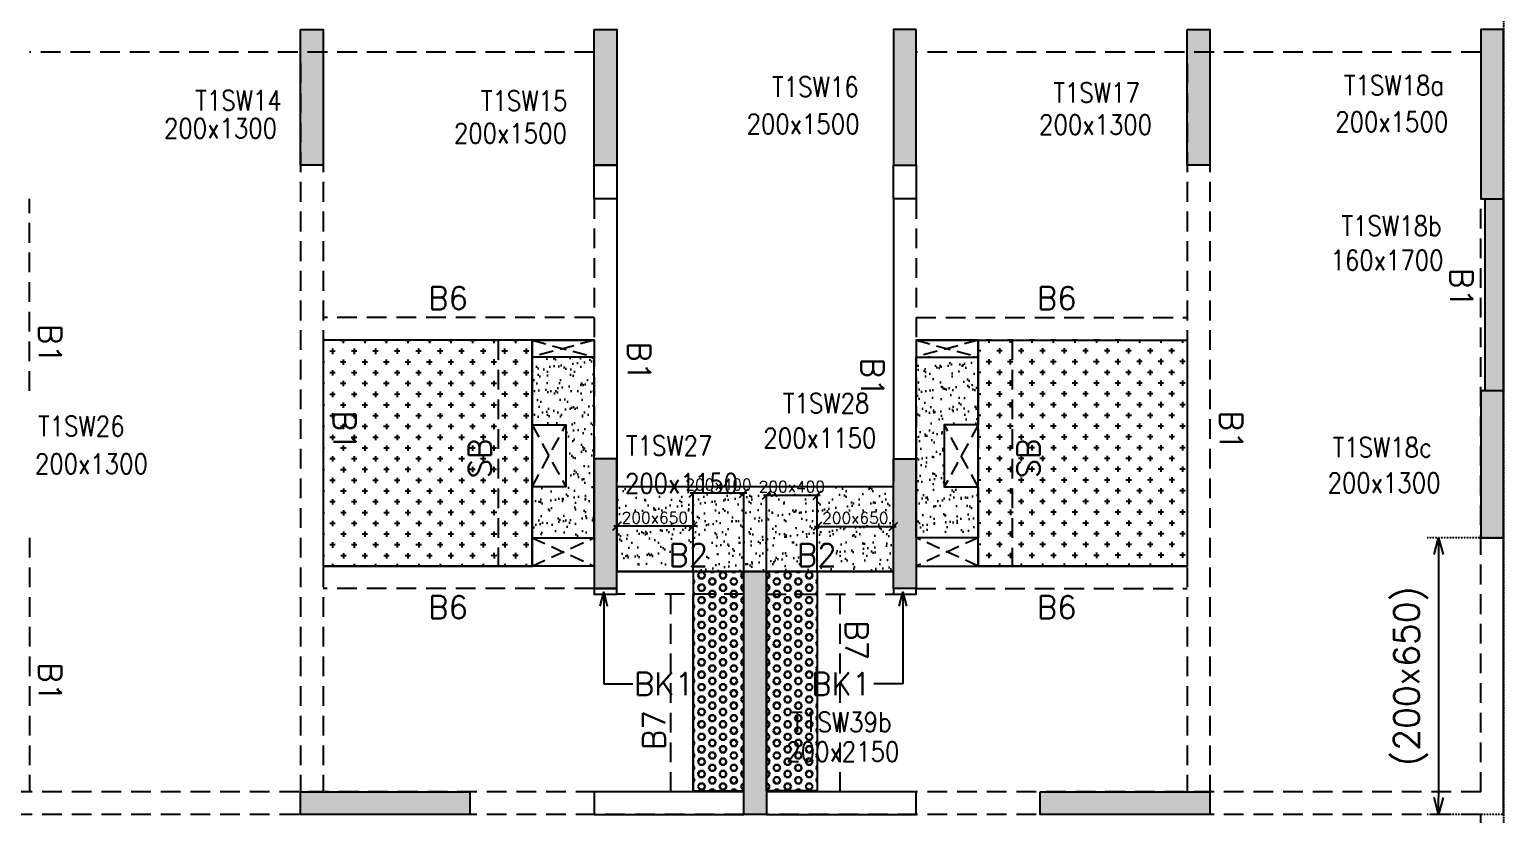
# Model space of a CAD drawing. Header units: millimetres. Extents: x 1078357 to 2594950, y -5122486 to -4636555.
# Drawn here: x 2080410 to 2093461, y -4663859 to -4656909 of the extents above; entities that cross this region are included whole.
import ezdxf

# ---------------------------------------------------------------- set-up
doc = ezdxf.new("R2010")
doc.units = ezdxf.units.MM
doc.header["$PDMODE"] = 35
for name, pattern in [('CONTINOUS', [0]), ('DOT', [0.25, 0, -0.25]), ('HIDDEN', [0.375, 0.25, -0.125]), ('New Retail block$0$CONTINOUS', [0])]:
    doc.linetypes.add(name, pattern=pattern)
doc.layers.get('0').update_dxf_attribs({"lineweight": 0})
doc.layers.get('Defpoints').update_dxf_attribs({"lineweight": 0})
for name, color, linetype, lineweight in [('A-_ANOTDIMA_D-', 6, 'Continuous', 13), ('COL. NO.', 30, 'Continuous', 25), ('COL. SIZE', 7, 'Continuous', 25), ('DIM', 9, 'Continuous', 25), ('HATCH', 8, 'Continuous', 30)]:
    doc.layers.add(name, color=color, linetype=linetype, lineweight=lineweight)
for name, color, linetype in [('B-200x325', 201, 'HIDDEN'), ('DROP SLAB', 8, 'Continuous'), ('EXPANSION JOINT', 10, 'HIDDEN'), ('NON STR. RCC WALL', 6, 'Continuous'), ('S-BEAM', 3, 'HIDDEN'), ('S-BEAM NO.', 6, 'Continuous'), ('S-COLUMN', 1, 'Continuous'), ('S-CUTOUT', 8, 'HIDDEN'), ('S-DIM', 2, 'Continuous'), ('S-SLAB-PROJECTION', 54, 'New Retail block$0$CONTINOUS'), ('SLAB FOLD', 8, 'Continuous')]:
    doc.layers.add(name, color=color, linetype=linetype)
doc.styles.add('Roman', font='romans')
doc.styles.add('ROMANS', font='romans.shx', dxfattribs={"width": 0.85})
doc.dimstyles.new('HARESH', dxfattribs={"dimtxt": 150, "dimasz": 75, "dimexe": 0, "dimexo": 0, "dimgap": 25, "dimtad": 1, "dimdec": 0, "dimdsep": 46, "dimtxsty": 'Roman', "dimblk": 'OBLIQUE', "dimcen": 225, "dimdle": 25, "dimclrd": 2, "dimclre": 2, "dimclrt": 7, "dimadec": 8, "dimazin": 1, "dimtfac": 1, "dimtdec": 0, "dimtmove": 0, "dimatfit": 0, "dimfxl": 1, "dimlwd": -1, "dimlwe": -1, "dimarcsym": 0})
pattern_1 = [(180.03079016, (-1215506.8, 9380796.94), (-95.1987999, -95.3011726), [47.625, -142.875]), (270.03079016, (-1215530.63, 9380820.74), (95.3011726, -95.1987999), [47.625, -142.875])]
pattern_2 = [(180, (2051610.09, -4474904.467), (-7e-15, -54.992613), [31.75, -63.5]), (300, (2051610.09, -4474904.467), (47.625, 27.496307), [31.75, -63.5]), (240, (2051578.34, -4474904.467), (47.625, -27.496307), [31.75, -63.5])]

# ---------------------------------------------------------------- blocks, each defined once
blk = doc.blocks.new('_Open30')
at = {"color": 0, "linetype": 'ByBlock', "lineweight": -2}
for p, q in [((-1, 0.268), (0, 0)), ((0, 0), (-1, -0.268)), ((0, 0), (-1, 0))]:
    blk.add_line(p, q, dxfattribs=at)
blk = doc.blocks.new('*D1587')
at = {"layer": 'Defpoints', "color": 0, "linetype": 'CONTINOUS', "ltscale": 0.5, "transparency": 16777216}
for p in [(2093460, -4661409, 0), (2092886, -4663859), (2093460, -4663859, 0)]:
    blk.add_point(p, dxfattribs=at)
at = {"layer": 'S-DIM', "color": 2, "linetype": 'DOT', "ltscale": 0.5, "transparency": 16777216}
for p, q in [((2093460, -4661409), (2092786, -4661409)), ((2093460, -4663859), (2092786, -4663859))]:
    blk.add_line(p, q, dxfattribs=at)
at = {"layer": 'S-DIM', "color": 2, "linetype": 'CONTINOUS', "ltscale": 0.5, "transparency": 16777216}
blk.add_line((2092886, -4661559), (2092886, -4663709), dxfattribs=at)
at = {"layer": 'S-DIM', "color": 2, "linetype": 'CONTINOUS', "ltscale": 0.5, "transparency": 16777216, "xscale": 150, "yscale": 150, "zscale": 150}
for p, rotation in [((2092886, -4661409), 90), ((2092886, -4663859), 270)]:
    blk.add_blockref('_Open30', p, dxfattribs=dict(at, rotation=rotation))
at = {"layer": 'S-DIM', "color": 7, "linetype": 'CONTINOUS', "ltscale": 0.5, "transparency": 16777216, "insert": (2092640, -4662634), "char_height": 225, "attachment_point": 5, "rotation": 90, "style": 'Roman'}
blk.add_mtext('(200x650)', dxfattribs=at)
blk = doc.blocks.new('_Oblique')
at = {"color": 0, "linetype": 'ByBlock', "lineweight": -2}
blk.add_line((-0.5, -0.5), (0.5, 0.5), dxfattribs=at)
blk = doc.blocks.new('*D1483')
at = {"layer": 'Defpoints', "color": 0, "ltscale": 700, "transparency": 16777216}
for p in [(2086285, -4661014), (2086285, -4661709, 0), (2086735, -4661709, 0)]:
    blk.add_point(p, dxfattribs=at)
at = {"layer": 'DIM', "color": 2, "ltscale": 700, "transparency": 16777216}
for p, q in [((2086760, -4661014), (2086260, -4661014)), ((2086285, -4661709), (2086285, -4661014)), ((2086735, -4661709), (2086735, -4661014))]:
    blk.add_line(p, q, dxfattribs=at)
at = {"layer": 'DIM', "color": 2, "ltscale": 700, "transparency": 16777216, "xscale": 75, "yscale": 75, "zscale": 75, "rotation": 180}
blk.add_blockref('_Oblique', (2086285, -4661014), dxfattribs=at)
at = {"layer": 'DIM', "color": 2, "ltscale": 700, "transparency": 16777216, "xscale": 75, "yscale": 75, "zscale": 75}
blk.add_blockref('_Oblique', (2086735, -4661014), dxfattribs=at)
at = {"layer": 'DIM', "color": 7, "ltscale": 700, "transparency": 16777216, "insert": (2086510, -4660939), "char_height": 150, "attachment_point": 5, "style": 'Roman'}
blk.add_mtext('{\\H0.666667x;200x400}', dxfattribs=at)
blk = doc.blocks.new('*D1484')
at = {"layer": 'Defpoints', "color": 0, "ltscale": 700, "transparency": 16777216}
for p in [(2085610, -4661307), (2085610, -4661709, 0), (2086285, -4661709, 0)]:
    blk.add_point(p, dxfattribs=at)
at = {"layer": 'DIM', "color": 2, "ltscale": 700, "transparency": 16777216}
for p, q in [((2086310, -4661307), (2085585, -4661307)), ((2085610, -4661709), (2085610, -4661307)), ((2086285, -4661709), (2086285, -4661307))]:
    blk.add_line(p, q, dxfattribs=at)
at = {"layer": 'DIM', "color": 2, "ltscale": 700, "transparency": 16777216, "xscale": 75, "yscale": 75, "zscale": 75, "rotation": 180}
blk.add_blockref('_Oblique', (2085610, -4661307), dxfattribs=at)
at = {"layer": 'DIM', "color": 2, "ltscale": 700, "transparency": 16777216, "xscale": 75, "yscale": 75, "zscale": 75}
blk.add_blockref('_Oblique', (2086285, -4661307), dxfattribs=at)
at = {"layer": 'DIM', "color": 7, "ltscale": 700, "transparency": 16777216, "insert": (2085947, -4661232), "char_height": 150, "attachment_point": 5, "style": 'Roman'}
blk.add_mtext('{\\H0.666667x;200x650}', dxfattribs=at)
blk = doc.blocks.new('*D1485')
at = {"layer": 'Defpoints', "color": 0, "ltscale": 700, "transparency": 16777216}
for p in [(2087385, -4661032), (2086935, -4661709, 0), (2087385, -4661709, 0)]:
    blk.add_point(p, dxfattribs=at)
at = {"layer": 'DIM', "color": 2, "ltscale": 700, "transparency": 16777216}
for p, q in [((2086910, -4661032), (2087410, -4661032)), ((2086935, -4661709), (2086935, -4661032)), ((2087385, -4661709), (2087385, -4661032))]:
    blk.add_line(p, q, dxfattribs=at)
at = {"layer": 'DIM', "color": 2, "ltscale": 700, "transparency": 16777216, "xscale": 75, "yscale": 75, "zscale": 75, "rotation": 180}
blk.add_blockref('_Oblique', (2086935, -4661032), dxfattribs=at)
at = {"layer": 'DIM', "color": 2, "ltscale": 700, "transparency": 16777216, "xscale": 75, "yscale": 75, "zscale": 75}
blk.add_blockref('_Oblique', (2087385, -4661032), dxfattribs=at)
at = {"layer": 'DIM', "color": 7, "ltscale": 700, "transparency": 16777216, "insert": (2087160, -4660957), "char_height": 150, "attachment_point": 5, "style": 'Roman'}
blk.add_mtext('{\\H0.666667x;200x400}', dxfattribs=at)
blk = doc.blocks.new('*D1486')
at = {"layer": 'Defpoints', "color": 0, "ltscale": 700, "transparency": 16777216}
for p in [(2088060, -4661309), (2087385, -4661709, 0), (2088060, -4661709, 0)]:
    blk.add_point(p, dxfattribs=at)
at = {"layer": 'DIM', "color": 2, "ltscale": 700, "transparency": 16777216}
for p, q in [((2087360, -4661309), (2088085, -4661309)), ((2087385, -4661709), (2087385, -4661309)), ((2088060, -4661709), (2088060, -4661309))]:
    blk.add_line(p, q, dxfattribs=at)
at = {"layer": 'DIM', "color": 2, "ltscale": 700, "transparency": 16777216, "xscale": 75, "yscale": 75, "zscale": 75, "rotation": 180}
blk.add_blockref('_Oblique', (2087385, -4661309), dxfattribs=at)
at = {"layer": 'DIM', "color": 2, "ltscale": 700, "transparency": 16777216, "xscale": 75, "yscale": 75, "zscale": 75}
blk.add_blockref('_Oblique', (2088060, -4661309), dxfattribs=at)
at = {"layer": 'DIM', "color": 7, "ltscale": 700, "transparency": 16777216, "insert": (2087722, -4661234), "char_height": 150, "attachment_point": 5, "style": 'Roman'}
blk.add_mtext('{\\H0.666667x;200x650}', dxfattribs=at)
blk = doc.blocks.new('G$CD63B60BD')
at = {"layer": 'COL. NO.', "linetype": 'Continuous', "style": 'ROMANS', "width": 0.85}
for s, p in [('T1SW16', (38076, 15305, -320)), ('T1SW17', (40566, 15253, -320)), ('T1SW18a', (43138, 15318, 0)), ('T1SW14', (32968, 15184, -270)), ('T1SW15', (35497, 15181, -320)), ('T1SW18b', (43117, 14074, 0)), ('T1SW28', (38171, 12503, -320)), ('T1SW26', (31577, 12301, -320)), ('T1SW27', (36781, 12127, -320)), ('T1SW18c', (43038, 12113, 0)), ('T1SW39b', (38247, 9681, -320))]:
    blk.add_text(s, height=175, dxfattribs=at).set_placement(p)
at = {"layer": 'COL. SIZE', "linetype": 'Continuous', "style": 'ROMANS', "width": 0.85}
for s, p in [('200x1500', (37849, 14976, -320)), ('200x1300', (40439, 14970, -320)), ('200x1500', (43061, 14995, 0)), ('200x1300', (32691, 14937, -320)), ('200x1500', (35258, 14894, -320)), ('160x1700', (43019, 13770, 0)), ('200x1150', (37998, 12195, -320)), ('200x1300', (31548, 11967, -320)), ('200x1150', (36772, 11794, -320)), ('200x1300', (42993, 11799, 0)), ('200x2150', (38201, 9419, -320))]:
    blk.add_text(s, height=175, dxfattribs=at).set_placement(p)

msp = doc.modelspace()

# ---------------------------------------------------------------- hatches: boundary and pattern name
at = {"layer": 'DROP SLAB'}
h = msp.add_hatch(dxfattribs=at)
h.set_pattern_fill('CROSS', color=8, scale=15, angle=0.03079)
h.set_pattern_definition(pattern_1)
h.paths.add_polyline_path([(2084859.8, -4659659.7), (2083009.9, -4659659.8), (2083009.9, -4661659.7), (2084859.8, -4661659.5)])
h = msp.add_hatch(dxfattribs=at)
h.set_pattern_fill('CROSS', color=8, scale=15, angle=179.96921)
h.set_pattern_definition(pattern_1)
h.paths.add_polyline_path([(2088809.9, -4659659.8), (2090659.9, -4659659.8), (2090659.9, -4661659.6), (2088809.9, -4661659.6)])
at = {"layer": 'HATCH'}
h = msp.add_hatch(dxfattribs=at)
h.set_pattern_fill('AR-SAND', color=8, scale=3, angle=179.97015)
h.set_pattern_definition([(37.47015413, (-4043847.77, 23382718.34), (-4.72361136, 146.8264517), [0, -115.824, 0, -129.54, 0, -123.825]), (7.4701541, (-4043847.77, 23382718.34), (134.9689868, 214.9772528), [0, -62.484, 0, -104.394, 0, -40.005]), (327.47015413, (-4043941.5, 23382718.39), (237.29790347, 0.3075449), [0, -38.1, 0, -137.16, 0, -179.07]), (317.4701541, (-4043941.5, 23382718.39), (229.1017424, 66.759465), [0, -19.05, 0, -89.916, 0, -102.87])])
h.paths.add_polyline_path([(2085409.2, -4659809.4), (2084859.2, -4659809.4), (2084859.2, -4660409.4), (2085159.2, -4660409.4), (2085159.2, -4660959.4), (2084859.2, -4660959.3), (2084859.2, -4661409.4), (2085409.2, -4661409.4)])
h = msp.add_hatch(dxfattribs=at)
h.set_pattern_fill('AR-SAND', color=8, scale=3, angle=179.97015)
h.set_pattern_definition([(37.47015413, (-2946623.06, 18698699.15), (-4.72361136, 146.8264517), [0, -115.824, 0, -129.54, 0, -123.825]), (7.4701541, (-2946623.06, 18698699.15), (134.9689868, 214.9772528), [0, -62.484, 0, -104.394, 0, -40.005]), (327.4701541, (-2946716.78, 18698699.2), (237.2979035, 0.3075449), [0, -38.1, 0, -137.16, 0, -179.07]), (317.4701541, (-2946716.78, 18698699.2), (229.1017424, 66.759465), [0, -19.05, 0, -89.916, 0, -102.87])])
h.paths.add_polyline_path([(2088259.9, -4659809.5), (2088809.9, -4659809.5), (2088809.9, -4660409.5), (2088509.9, -4660409.5), (2088509.9, -4660959.5), (2088809.9, -4660959.4), (2088809.9, -4661409.5), (2088259.9, -4661409.5)])
h = msp.add_hatch(dxfattribs=at)
h.set_pattern_fill('AR-SAND', color=8, scale=3, angle=179.97015)
h.set_pattern_definition([(37.4701541, (-1909348.01, 14014629.87), (-4.72361136, 146.8264517), [0, -115.824, 0, -129.54, 0, -123.825]), (7.4701541, (-1909348.01, 14014629.87), (134.9689868, 214.9772528), [0, -62.484, 0, -104.394, 0, -40.005]), (327.4701541, (-1909441.74, 14014629.92), (237.2979035, 0.3075449), [0, -38.1, 0, -137.16, 0, -179.07]), (317.4701541, (-1909441.74, 14014629.92), (229.1017424, 66.759465), [0, -19.05, 0, -89.916, 0, -102.87])])
h.paths.add_polyline_path([(2088060.2, -4660959.4), (2085610.2, -4660959.4), (2085610.2, -4661709.4), (2088060.2, -4661709.4)])
h = msp.add_hatch(dxfattribs=at)
h.set_pattern_fill('AR-SAND', color=8, scale=3, angle=179.97015)
h.set_pattern_definition([(37.4701541, (-1909347.92, 14014629.87), (-4.72361136, 146.8264517), [0, -115.824, 0, -129.54, 0, -123.825]), (7.4701541, (-1909347.92, 14014629.87), (134.9689868, 214.9772528), [0, -62.484, 0, -104.394, 0, -40.005]), (327.4701541, (-1909441.64, 14014629.92), (237.2979035, 0.3075449), [0, -38.1, 0, -137.16, 0, -179.07]), (317.4701541, (-1909441.64, 14014629.92), (229.1017424, 66.759465), [0, -19.05, 0, -89.916, 0, -102.87])])
h.paths.add_polyline_path([(2088060.3, -4661109.4), (2085610.3, -4661109.4), (2085610.3, -4661709.4), (2088060.3, -4661709.4)])
at = {"layer": 'HATCH', "ltscale": 1000}
h = msp.add_hatch(dxfattribs=at)
h.set_pattern_fill('HEX', color=8, scale=10, angle=180)
h.set_pattern_definition(pattern_2)
h.paths.add_polyline_path([(2086735.1, -4663648.9), (2086285.1, -4663648.9), (2086285.1, -4661709.5), (2086735.1, -4661709.5)])
h = msp.add_hatch(dxfattribs=at)
h.set_pattern_fill('HEX', color=8, scale=10, angle=180)
h.set_pattern_definition(pattern_2)
h.paths.add_polyline_path([(2086935.5, -4663648.9), (2087385.5, -4663648.9), (2087385.5, -4661709.5), (2086935.5, -4661709.5)])
at = {"layer": 'S-COLUMN', "lineweight": 25}
h = msp.add_hatch(color=1, dxfattribs=at)
h.dxf.hatch_style = 1
h.paths.add_polyline_path([(2082809.9, -4658109.6), (2083009.9, -4658109.6), (2083009.9, -4656909.5), (2082809.9, -4656909.5)])
at = {"layer": 'S-COLUMN', "lineweight": 25, "extrusion": (-1.00316e-06, 2.11765e-11, 1)}
h = msp.add_hatch(color=1, dxfattribs=at)
h.dxf.hatch_style = 1
h.paths.add_polyline_path([(2085409.9, -4656909.5), (2085609.9, -4656909.5), (2085609.9, -4658109.5), (2085409.9, -4658109.5)])
at = {"layer": 'S-COLUMN', "lineweight": 25}
h = msp.add_hatch(color=1, dxfattribs=at)
h.dxf.hatch_style = 1
h.paths.add_polyline_path([(2088059.9, -4658109.5), (2088059.9, -4656909.5), (2088259.9, -4656909.5), (2088259.9, -4658109.5)])
h = msp.add_hatch(color=1, dxfattribs=at)
h.dxf.hatch_style = 1
h.paths.add_polyline_path([(2090659.9, -4658109.6), (2090859.9, -4658109.6), (2090859.9, -4656909.5), (2090659.9, -4656909.5)])
h = msp.add_hatch(color=1, dxfattribs=at)
h.dxf.hatch_style = 1
h.paths.add_polyline_path([(2093459.9, -4656909.5), (2093259.9, -4656909.5), (2093259.9, -4658409.5), (2093459.9, -4658409.5)])
at = {"layer": 'S-COLUMN', "lineweight": 25, "extrusion": (1.00316e-06, -2.11765e-11, 1)}
h = msp.add_hatch(color=1, dxfattribs=at)
h.dxf.hatch_style = 1
h.paths.add_polyline_path([(2093459.9, -4660109.5), (2093299.9, -4660109.5), (2093299.9, -4658409.5), (2093459.9, -4658409.5)])
at = {"layer": 'S-COLUMN', "lineweight": 25}
h = msp.add_hatch(color=1, dxfattribs=at)
h.dxf.hatch_style = 1
h.paths.add_polyline_path([(2093259.9, -4661409.5), (2093459.9, -4661409.5), (2093459.9, -4660109.5), (2093259.9, -4660109.5)])
at = {"layer": 'S-COLUMN', "lineweight": 25, "extrusion": (-1.00316e-06, 2.11765e-11, 1)}
h = msp.add_hatch(color=1, dxfattribs=at)
h.dxf.hatch_style = 1
h.paths.add_polyline_path([(2085409.9, -4661859.5), (2085609.9, -4661859.5), (2085609.9, -4660709.5), (2085409.9, -4660709.5)])
at = {"layer": 'S-COLUMN', "lineweight": 25}
h = msp.add_hatch(color=1, dxfattribs=at)
h.dxf.hatch_style = 1
h.paths.add_polyline_path([(2088259.9, -4661859.5), (2088059.9, -4661859.5), (2088059.9, -4660709.5), (2088259.9, -4660709.5)])
h = msp.add_hatch(color=1, dxfattribs=at)
h.dxf.hatch_style = 1
h.paths.add_polyline_path([(2086734.9, -4661709.5), (2086934.9, -4661709.5), (2086934.9, -4663859.5), (2086734.9, -4663859.5)])
h = msp.add_hatch(color=1, dxfattribs=at)
h.dxf.hatch_style = 1
h.paths.add_polyline_path([(2082809.9, -4663659.5), (2084309.9, -4663659.5), (2084309.9, -4663859.5), (2082809.9, -4663859.5)])
h = msp.add_hatch(color=1, dxfattribs=at)
h.dxf.hatch_style = 1
h.paths.add_polyline_path([(2089359.9, -4663659.5), (2090859.9, -4663659.5), (2090859.9, -4663859.5), (2089359.9, -4663859.5)])

# ---------------------------------------------------------------- linework, layer by layer
at = {"layer": 'DROP SLAB', "color": 3, "linetype": 'CONTINOUS', "ltscale": 500, "elevation": 0}
for points in [[(2084859.8, -4659659.7), (2083009.9, -4659659.8), (2083009.9, -4661659.7), (2084859.8, -4661659.5)], [(2084859.5, -4659659.7), (2085409.5, -4659659.7), (2085409.5, -4659809.5), (2084859.5, -4659809.5)], [(2088809.9, -4659659.7), (2088259.9, -4659659.7), (2088259.9, -4659809.5), (2088809.9, -4659809.5)], [(2088809.9, -4659659.8), (2090659.9, -4659659.8), (2090659.9, -4661659.6), (2088809.9, -4661659.6)], [(2084859.8, -4660409.4), (2085159.8, -4660409.4), (2085159.8, -4660959.4), (2084859.8, -4660959.4)], [(2088809.9, -4660409.5), (2088509.9, -4660409.5), (2088509.9, -4660959.5), (2088809.9, -4660959.5)], [(2084859.9, -4661409.5), (2085409.8, -4661409.5), (2085409.8, -4661659.5), (2084859.9, -4661659.5)], [(2088809.9, -4661409.5), (2088260.1, -4661409.5), (2088260.1, -4661659.5), (2088809.9, -4661659.5)]]:
    msp.add_lwpolyline(points, close=True, dxfattribs=at)
at = {"layer": 'EXPANSION JOINT'}
msp.add_line((2093460.2, -4654169.5, 0), (2093460.2, -4674502, 0), dxfattribs=at)
msp.add_line((2093460.2, -4654169.5, 0), (2093460.2, -4674502, 0), dxfattribs=at)
at = {"layer": 'NON STR. RCC WALL', "elevation": 0}
for points in [[(2085609.9, -4658109.4), (2085609.9, -4658409.4), (2085409.9, -4658409.4), (2085409.9, -4658109.4)], [(2088259.9, -4658109.4), (2088259.9, -4658409.4), (2088059.9, -4658409.4), (2088059.9, -4658109.4)], [(2086734.9, -4663660), (2085409.9, -4663659.7), (2085409.9, -4663859.2), (2086734.9, -4663859.5)], [(2088259.9, -4663660), (2086934.9, -4663659.7), (2086934.9, -4663859.2), (2088259.9, -4663859.5)]]:
    msp.add_lwpolyline(points, close=True, dxfattribs=at)
at = {"layer": 'S-BEAM', "linetype": 'HIDDEN', "ltscale": 700}
for p, q in [((2085410.3, -4657109.5, 0), (2080410.3, -4657109.5, 0)), ((2082810.3, -4657209.5, 0), (2082810.3, -4663659.4, 0)), ((2083010.3, -4657209.5, 0), (2083010.3, -4663659.4, 0)), ((2093260.3, -4657109.5, 0), (2088260.3, -4657109.5, 0)), ((2090660.3, -4657209.5, 0), (2090660.3, -4663659.4, 0)), ((2090860.3, -4657209.5, 0), (2090860.3, -4663659.4, 0)), ((2080410.3, -4660109.4, 0), (2080410.3, -4658409.4, 0)), ((2085410.3, -4658409.4, 0), (2085410.3, -4660909.5, 0)), ((2088260.3, -4658409.4, 0), (2088260.3, -4660909.5, 0)), ((2093260.3, -4663659.4, 0), (2093260.3, -4658409.4, 0)), ((2084559.9, -4659659.5, 0), (2084559.9, -4661659.3, 0)), ((2088809.8, -4659660, 0), (2088809.8, -4661659.8, 0)), ((2089109.8, -4659660, 0), (2089109.8, -4661659.8, 0)), ((2080410.3, -4661409.5, 0), (2080410.3, -4663659.4, 0)), ((2086735.3, -4661909.4, 0), (2085610.3, -4661909.4, 0)), ((2086935.3, -4661909.4, 0), (2088060.3, -4661909.4, 0)), ((2086734.9, -4663659.4, 0), (2077809.9, -4663659.4, 0)), ((2093260.3, -4663659.4, 0), (2086934.9, -4663659.4, 0)), ((2086734.9, -4663859.4, 0), (2077809.9, -4663859.4, 0)), ((2093260.3, -4663859.4, 0), (2086934.9, -4663859.4, 0))]:
    msp.add_line(p, q, dxfattribs=at)
at = {"layer": 'S-BEAM', "linetype": 'CONTINOUS', "ltscale": 700}
for p, q in [((2085610.3, -4658409.4, 0), (2085610.3, -4660909.5, 0)), ((2088060.3, -4658409.4, 0), (2088060.3, -4660909.5, 0)), ((2093460.3, -4663859.4, 0), (2093460.3, -4658409.4, 0)), ((2093460.3, -4660909.5, 0), (2093461, -4660909.5, 0)), ((2088060.3, -4661709.4, 0), (2085610.3, -4661709.4, 0))]:
    msp.add_line(p, q, dxfattribs=at)
at = {"layer": 'S-BEAM', "ltscale": 700}
for p, q in [((2085409.9, -4659459.9, 0), (2083009.9, -4659459.8, 0)), ((2088259.9, -4659459.8, 0), (2090659.9, -4659459.8, 0)), ((2093460.3, -4660709.5, 0), (2093461, -4660709.5, 0)), ((2085409.7, -4661859.7, 0), (2083009.9, -4661859.6, 0)), ((2086084.8, -4661909.6, 0), (2086084.8, -4663659.6, 0)), ((2087585, -4661909.6, 0), (2087585, -4663659.6, 0)), ((2088260, -4661859.6, 0), (2090659.9, -4661859.6, 0))]:
    msp.add_line(p, q, dxfattribs=at)
at = {"layer": 'S-BEAM', "linetype": 'Continuous', "ltscale": 700}
for p, q in [((2085409.9, -4659659.9, 0), (2083009.9, -4659659.8, 0)), ((2088259.9, -4659659.8, 0), (2090659.9, -4659659.8, 0)), ((2085409.7, -4661659.7, 0), (2083009.9, -4661659.6, 0)), ((2088260, -4661659.6, 0), (2090659.9, -4661659.6, 0)), ((2086284.8, -4661909.6, 0), (2086284.8, -4663648.9, 0)), ((2087385, -4661909.6, 0), (2087385, -4663648.9, 0))]:
    msp.add_line(p, q, dxfattribs=at)
at = {"layer": 'S-BEAM', "linetype": 'ByBlock', "ltscale": 700}
msp.add_line((2084859.9, -4659659.5, 0), (2084859.9, -4661659.3, 0), dxfattribs=at)
at = {"layer": 'S-BEAM', "linetype": 'HIDDEN', "ltscale": 500}
msp.add_line((2093260.3, -4665859.5, 0), (2093260.3, -4663859.4, 0), dxfattribs=at)
at = {"layer": 'S-BEAM', "linetype": 'Continuous', "ltscale": 700, "elevation": 0}
for points in [[(2085610.4, -4661859.5), (2085410.4, -4661859.5), (2085410.4, -4661909.7), (2085610.4, -4661909.7)], [(2088260.4, -4661859.5), (2088060.4, -4661859.5), (2088060.4, -4661909.7), (2088260.4, -4661909.7)]]:
    msp.add_lwpolyline(points, close=True, dxfattribs=at)
at = {"layer": 'S-COLUMN', "color": 1, "lineweight": 25, "elevation": 0}
for points in [[(2082809.9, -4656909.5), (2083009.9, -4656909.5), (2083009.9, -4658109.6), (2082809.9, -4658109.6)], [(2088259.9, -4656909.5), (2088059.9, -4656909.5), (2088059.9, -4658109.4), (2088259.9, -4658109.4)], [(2090659.9, -4656909.5), (2090859.9, -4656909.5), (2090859.9, -4658109.6), (2090659.9, -4658109.6)], [(2093459.9, -4656909.5), (2093259.9, -4656909.5), (2093259.9, -4658409.5), (2093459.9, -4658409.5)], [(2093259.9, -4661409.5), (2093459.9, -4661409.5), (2093459.9, -4660109.5), (2093259.9, -4660109.5)], [(2088259.9, -4661859.5), (2088059.9, -4661859.5), (2088059.9, -4660709.5), (2088259.9, -4660709.5)], [(2086734.9, -4661709.5), (2086934.9, -4661709.5), (2086934.9, -4663859.5), (2086734.9, -4663859.5)], [(2082809.9, -4663659.5), (2084309.9, -4663659.5), (2084309.9, -4663859.5), (2082809.9, -4663859.5)], [(2089359.9, -4663659.5), (2090859.9, -4663659.5), (2090859.9, -4663859.5), (2089359.9, -4663859.5)]]:
    msp.add_lwpolyline(points, close=True, dxfattribs=at)
at = {"layer": 'S-COLUMN', "color": 1, "lineweight": 25, "extrusion": (-1.00316e-06, 2.11765e-11, 1), "elevation": -2.1}
for points in [[(2085409.9, -4656909.5), (2085609.9, -4656909.5), (2085609.9, -4658109.4), (2085409.9, -4658109.4)], [(2085409.9, -4661859.5), (2085609.9, -4661859.5), (2085609.9, -4660709.5), (2085409.9, -4660709.5)]]:
    msp.add_lwpolyline(points, close=True, dxfattribs=at)
at = {"layer": 'S-COLUMN', "color": 1, "lineweight": 25, "extrusion": (1.00316e-06, -2.11765e-11, 1), "elevation": 2.1}
msp.add_lwpolyline([(2093459.9, -4660109.5), (2093299.9, -4660109.5), (2093299.9, -4658409.5), (2093459.9, -4658409.5)], close=True, dxfattribs=at)
at = {"layer": 'S-CUTOUT', "ltscale": 500}
for p, q in [((2085409.5, -4659659.5, 0), (2084859.5, -4659809.5, 0)), ((2084860.3, -4659659.7, 0), (2085409.5, -4659809.5, 0)), ((2088259.9, -4659659.5, 0), (2088809.9, -4659809.5, 0)), ((2088809.1, -4659659.7, 0), (2088259.9, -4659809.5, 0)), ((2084859.8, -4660409.4, 0), (2085159.8, -4660959.4, 0)), ((2084859.8, -4660959.4, 0), (2085159.8, -4660409.4, 0)), ((2088810, -4660409.5, 0), (2088509.9, -4660959.5, 0)), ((2088810, -4660959.5, 0), (2088509.9, -4660409.5, 0)), ((2084859.9, -4661409.5, 0), (2085409.8, -4661659.5, 0)), ((2084859.9, -4661659.5, 0), (2085409.9, -4661409.5, 0)), ((2088809.9, -4661659.5, 0), (2088259.9, -4661409.5, 0)), ((2088809.9, -4661409.5, 0), (2088260.1, -4661659.5, 0))]:
    msp.add_line(p, q, dxfattribs=at)
at = {"layer": 'S-SLAB-PROJECTION', "elevation": 0}
msp.add_lwpolyline([(2088060.2, -4660959.4), (2085610.2, -4660959.4), (2085610.2, -4661709.4), (2088060.2, -4661709.4)], close=True, dxfattribs=at)
at = {"layer": 'SLAB FOLD', "color": 8, "ltscale": 1000, "elevation": 0}
for points in [[(2085409.2, -4659809.4), (2084859.2, -4659809.4), (2084859.2, -4660409.4), (2085159.2, -4660409.4), (2085159.2, -4660959.4), (2084859.2, -4660959.3), (2084859.2, -4661409.4), (2085409.2, -4661409.4), (2085409.2, -4659809.4)], [(2088259.9, -4659809.5), (2088809.9, -4659809.5), (2088809.9, -4660409.5), (2088509.9, -4660409.5), (2088509.9, -4660959.5), (2088809.9, -4660959.4), (2088809.9, -4661409.5), (2088259.9, -4661409.5), (2088259.9, -4659809.5)]]:
    msp.add_lwpolyline(points, dxfattribs=at)
for points in [[(2086285, -4663648.9), (2086735, -4663648.9), (2086735, -4661709.5), (2086285, -4661709.5)], [(2087385.3, -4663648.9), (2086935.1, -4663648.9), (2086935.1, -4661709.5), (2087385.3, -4661709.5)]]:
    msp.add_lwpolyline(points, close=True, dxfattribs=at)

# ---------------------------------------------------------------- block references
at = {"layer": 'A-_ANOTDIMA_D-', "color": 2, "ltscale": 700}
msp.add_blockref('G$CD63B60BD', (2048910, -4672809.5, 0), dxfattribs=at)

# ---------------------------------------------------------------- texts
at = {"layer": 'B-200x325', "linetype": 'Continuous', "ltscale": 700, "style": 'ROMANS'}
for rotation, p in [(0.00055, (2083940.4, -4659387.7, -2.7)), (359.99866, (2089329.4, -4659387.7, -2.7)), (0.00055, (2083940.4, -4662124.9, -2.7)), (359.99866, (2089329.4, -4662124.8, -2.7))]:
    msp.add_text('B6', height=200, rotation=rotation, dxfattribs=at).set_placement(p)
at = {"layer": 'S-BEAM NO.', "linetype": 'HIDDEN', "ltscale": 500, "style": 'ROMANS'}
for p in [(2092989.3, -4659021.3, -2.7), (2080493.5, -4659517.1, -2.7), (2085708.9, -4659671.6, -2.7), (2087774.3, -4659814.4, -2.7), (2083100.8, -4660284.4, -2.7), (2090950.8, -4660284.4, -2.7), (2080493.5, -4662511.4, -2.7)]:
    msp.add_text('B1', height=200, rotation=269.99906, dxfattribs=at).set_placement(p)
at = {"layer": 'S-BEAM NO.', "linetype": 'Continuous', "ltscale": 700, "style": 'ROMANS'}
for s, rotation, p in [('SB', 90.00094, (2084498.5, -4660884.1, -2.7)), ('SB', 90.00094, (2089354.5, -4660884.1, -2.7)), ('B7', 269.99866, (2087633.8, -4662139.6, -2.7)), ('BK1', 359.99906, (2085763.5, -4662803.5, -2.7)), ('BK1', 0.00094, (2087331.5, -4662803.5, -2.7)), ('B7', 90.00094, (2086039.6, -4663289.2, -2.7))]:
    msp.add_text(s, height=200, rotation=rotation, dxfattribs=at).set_placement(p)
at = {"layer": 'S-BEAM NO.', "linetype": 'Continuous', "ltscale": 500, "style": 'ROMANS'}
for p in [(2086068, -4661662.3, -2.7), (2087204.7, -4661662.3, -2.7)]:
    msp.add_text('B2', height=200, dxfattribs=at).set_placement(p)

# ---------------------------------------------------------------- dimensions: what is measured, and where the dimension line sits
at = {"layer": 'DIM', "ltscale": 700}
for base, p1, p2, picture, middle in [((2086284.6, -4661013.9, 0), (2086734.7, -4661709, 0), (2086284.6, -4661709, 0), '*D1483', (2086509.7, -4661013.9, 0)), ((2087384.9, -4661032.2, 0), (2086934.8, -4661709, 0), (2087384.9, -4661708.9, 0), '*D1485', (2087159.8, -4661032.2, 0))]:
    dim = msp.add_linear_dim(base=base, p1=p1, p2=p2, text='{\\H0.666667x;200x400}', dimstyle='HARESH', override={"dimtxsty": 'Roman'}, dxfattribs=at)
    dim.commit()
    dim.dimension.update_dxf_attribs({"geometry": picture, "text_midpoint": middle, "dimtype": 160})
for base, p1, p2, picture, middle in [((2085609.9, -4661306.9, 0), (2086284.6, -4661709, 0), (2085609.9, -4661708.9, 0), '*D1484', (2085947.3, -4661231.9, 0)), ((2088059.8, -4661308.9, 0), (2087384.9, -4661708.9, 0), (2088059.8, -4661708.9, 0), '*D1486', (2087722.3, -4661233.9, 0))]:
    dim = msp.add_linear_dim(base=base, p1=p1, p2=p2, text='{\\H0.666667x;200x650}', dimstyle='HARESH', override={"dimtxsty": 'Roman', "dimtmove": 1}, dxfattribs=at)
    dim.commit()
    dim.dimension.update_dxf_attribs({"geometry": picture, "text_midpoint": middle})
at = {"layer": 'S-DIM', "linetype": 'CONTINOUS', "ltscale": 0.5}
dim = msp.add_linear_dim(base=(2092886.3, -4663859.4, 0), p1=(2093460.3, -4661409.4, 0), p2=(2093460.3, -4663859.4, 0), angle=90, text='(200x650)', dimstyle='HARESH', override={"dimtxt": 225, "dimasz": 150, "dimexe": 100, "dimgap": 75, "dimtxsty": 'Roman', "dimblk1": 'Open30', "dimblk2": 'Open30', "dimsah": 1, "dimdle": 1, "dimfxl": 500, "dimarcsym": 1}, dxfattribs=at)
dim.commit()
dim.dimension.update_dxf_attribs({"geometry": '*D1587', "text_midpoint": (2092639.9, -4662634.4, 0)})

# ---------------------------------------------------------------- leaders
at = {"layer": 'S-BEAM NO.', "linetype": 'Continuous', "ltscale": 700}
for points in [[(2085493.9, -4661889.8, 0), (2085493.9, -4662701.2, 0), (2085752.7, -4662701.2, 0)], [(2088143.9, -4661889.8, 0), (2088143.9, -4662701.2, 0), (2087885.1, -4662701.2, 0)]]:
    msp.add_leader(points, dimstyle='HARESH', override={"dimasz": 125, "dimgap": 25, "dimtad": 0, "dimldrblk": 'Open30'}, dxfattribs=at)

doc.saveas('drawing.dxf')
